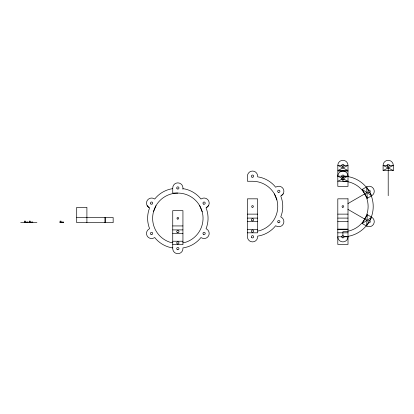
<?xml version="1.0" encoding="UTF-8"?>
<svg xmlns="http://www.w3.org/2000/svg" width="414" height="414" viewBox="0 0 414 414"><rect width="100%" height="100%" fill="white"/><g stroke="black" fill="none" stroke-linecap="round" stroke-linejoin="round"><path stroke-width="0.62" d="M367.29 214.669L366.607 226.049A5.097 5.097 0 0 0 373.573 224.186A5.097 5.097 0 0 0 371.705 217.221L367.29 214.669L362.193 223.503L366.607 226.049L368.517 222.737M153.485 211.761L156.006 205.68M369.474 221.081L371.705 217.221L362.193 223.503M208.506 205.68L206.058 207.885C208.723 214.39 208.723 222.183 206.058 228.688L206.638 229.025A5.097 5.097 0 0 1 208.506 235.99A5.097 5.097 0 0 1 201.54 237.859L200.956 237.522C196.655 243.085 189.907 246.982 182.936 247.929L182.936 248.597A5.097 5.097 0 0 1 177.839 253.699A5.097 5.097 0 0 1 172.742 248.597L172.742 210.638L182.936 210.638L182.936 244.633L172.742 244.633M283.207 193.871L280.759 196.076C283.424 202.581 283.424 210.374 280.759 216.884L281.339 217.221A5.097 5.097 0 0 1 283.207 224.186A5.097 5.097 0 0 1 276.241 226.049L275.657 225.713C271.356 231.276 264.608 235.173 257.637 236.12L257.637 236.792A5.097 5.097 0 0 1 252.54 241.89A5.097 5.097 0 0 1 247.437 236.792L247.437 198.829L257.637 198.829L257.637 232.823L247.437 232.823M362.193 189.457L366.607 186.905A5.097 5.097 0 0 1 373.573 188.774A5.097 5.097 0 0 1 371.705 195.739L367.29 198.29L362.193 189.457L371.705 195.739L369.474 191.873M347.936 203.574L366.949 192.598M337.808 170.501L348.003 165.403A5.097 5.097 0 0 0 342.906 160.301A5.097 5.097 0 0 0 337.808 165.403L337.808 170.501L348.003 170.501L348.003 165.403L343.542 165.403M342.337 178.998L337.808 181.265L348.003 181.265L343.47 178.998M344.039 178.149L348.003 176.167A5.097 5.097 0 0 0 342.906 171.065A5.097 5.097 0 0 0 337.808 176.167L342.337 178.434M383.1 170.501L393.3 165.403A5.097 5.097 0 0 0 388.203 160.301A5.097 5.097 0 0 0 383.1 165.403L383.1 170.501L393.3 170.501L393.3 165.403L388.839 165.403M172.742 188.644C165.771 189.591 159.023 193.488 154.717 199.051L154.137 198.715A5.097 5.097 0 0 0 147.172 200.583A5.097 5.097 0 0 0 149.04 207.549L149.62 207.885C146.954 214.39 146.954 222.183 149.62 228.688L149.04 229.025A5.097 5.097 0 0 0 147.172 235.99A5.097 5.097 0 0 0 154.137 237.859L154.717 237.522C159.023 243.085 165.771 246.982 172.742 247.929M257.637 231.017L259.066 230.831A25.213 25.213 0 0 0 252.54 181.265L247.437 181.265L247.437 176.167A5.097 5.097 0 0 1 252.54 171.065A5.097 5.097 0 0 1 257.637 176.167L257.637 176.84C264.608 177.782 271.356 181.679 275.657 187.242L276.241 186.905A5.097 5.097 0 0 1 283.207 188.774A5.097 5.097 0 0 1 281.339 195.739M182.936 242.827L184.365 242.64A25.213 25.213 0 0 0 198.492 203.828A25.213 25.213 0 0 0 157.185 203.828A25.213 25.213 0 0 0 171.313 242.64L172.742 242.827M342.269 165.403L337.808 165.403L348.003 170.501M387.561 165.403L383.1 165.403L393.3 170.501M337.808 176.167L342.269 176.167M343.542 176.167L348.003 176.167M177.839 193.074L172.742 193.074L172.742 187.977A5.097 5.097 0 0 1 177.839 182.874A5.097 5.097 0 0 1 182.936 187.977L182.936 189.25M247.437 214.126L257.637 214.126M337.808 214.126L348.003 214.126M76.704 217.541L113.157 217.541L113.157 222.644L76.704 222.644L76.704 207.347L86.904 207.347L86.904 222.644M247.437 218.095L257.637 218.095M337.808 218.095L348.003 218.095M247.437 221.49L257.637 221.49M337.808 221.49L348.003 221.49M24.416 222.132L28.059 222.132M29.234 222.132L32.877 222.132M60.051 222.132L63.694 222.132M24.416 222.334L25.435 222.334M29.234 222.334L30.253 222.334M60.051 222.334L61.07 222.334M20.7 222.644L36.913 222.644M63.694 222.644L60.051 222.644L60.051 221.112L61.07 221.112L61.07 222.644M172.742 225.935L182.936 225.935M337.808 229.144L348.003 229.144M247.437 229.423L257.637 229.423M337.808 229.423L348.003 229.423M172.742 229.899L182.936 229.899M337.808 232.823L348.003 232.823M172.742 233.299L182.936 233.299M342.269 236.792L337.808 236.792A5.097 5.097 0 0 0 342.906 241.89A5.097 5.097 0 0 0 348.003 236.792L343.542 236.792M172.742 241.233L182.936 241.233M182.936 188.644C189.907 189.591 196.655 193.488 200.956 199.051L201.54 198.715A5.097 5.097 0 0 1 208.506 200.583A5.097 5.097 0 0 1 206.638 207.549M347.936 209.386L366.949 220.362M149.04 207.549L147.172 205.68M368.838 190.771L366.607 186.905L367.29 198.29M274.373 193.871L276.894 199.952M199.672 205.68L202.192 211.761M388.203 167.949L388.203 195.713M342.906 176.804L342.906 178.077M342.906 179.355L342.906 181.265A25.213 25.213 0 0 1 368.118 206.477A25.213 25.213 0 0 1 342.906 231.69L342.906 235.514M105.508 217.541L105.508 222.644M104.923 217.541L104.923 222.644M63.378 222.132L63.44 222.644M62.871 222.132L62.928 222.644M62.742 222.132L62.742 222.644M32.623 222.132L32.623 222.644M32.561 222.132L32.561 222.644M31.925 222.132L31.925 222.644M30.253 222.644L30.253 221.112L29.234 221.112L29.234 222.644M27.748 222.132L27.805 222.644M27.236 222.132L27.236 222.644M27.107 222.132L27.107 222.644M25.435 222.644L25.435 221.112L24.416 221.112L24.416 222.644M369.454 191.848A30.31 30.31 0 0 1 369.454 221.107M368.848 222.158A30.31 30.31 0 0 1 344.117 236.767M344.117 176.193A30.31 30.31 0 0 1 368.848 190.802M348.003 171.065L337.808 171.065L337.808 186.367L348.003 186.367L348.003 171.065M348.003 198.829L337.808 198.829L337.808 244.441L348.003 244.441L348.003 198.829M32.111 222.644L32.111 222.132L32.054 222.644M177.27 249.58A1.133 1.133 0 0 0 178.972 248.597A1.133 1.133 0 0 0 177.27 247.619A1.133 1.133 0 0 0 177.27 249.58M151.022 234.422A1.133 1.133 0 0 0 152.719 233.444A1.133 1.133 0 0 0 151.022 232.461A1.133 1.133 0 0 0 151.022 234.422M150.784 203.931A1.133 1.133 0 0 0 152.683 203.424A1.133 1.133 0 0 0 151.296 202.037A1.133 1.133 0 0 0 150.784 203.931M177.037 188.774A1.133 1.133 0 0 0 178.931 188.266A1.133 1.133 0 0 0 177.544 186.88A1.133 1.133 0 0 0 177.037 188.774M177.415 219.022A0.849 0.849 0 0 0 178.688 218.287A0.849 0.849 0 0 0 177.415 217.552A0.849 0.849 0 0 0 177.415 219.022M177.27 232.58A1.133 1.133 0 0 0 178.972 231.602A1.133 1.133 0 0 0 177.27 230.619A1.133 1.133 0 0 0 177.27 232.58M177.27 243.913A1.133 1.133 0 0 0 178.972 242.935A1.133 1.133 0 0 0 177.27 241.952A1.133 1.133 0 0 0 177.27 243.913M203.29 234.241A1.133 1.133 0 0 0 205.184 233.734A1.133 1.133 0 0 0 203.797 232.347A1.133 1.133 0 0 0 203.29 234.241M203.522 204.112A1.133 1.133 0 0 0 205.22 203.129A1.133 1.133 0 0 0 203.522 202.151A1.133 1.133 0 0 0 203.522 204.112M251.738 237.589A1.133 1.133 0 0 0 253.632 237.082A1.133 1.133 0 0 0 252.245 235.695A1.133 1.133 0 0 0 251.738 237.589M278.224 222.613A1.133 1.133 0 0 0 279.921 221.635A1.133 1.133 0 0 0 278.224 220.652A1.133 1.133 0 0 0 278.224 222.613M278.224 192.303A1.133 1.133 0 0 0 279.921 191.325A1.133 1.133 0 0 0 278.224 190.342A1.133 1.133 0 0 0 278.224 192.303M251.971 177.145A1.133 1.133 0 0 0 253.673 176.167A1.133 1.133 0 0 0 251.971 175.184A1.133 1.133 0 0 0 251.971 177.145M252.116 207.212A0.849 0.849 0 0 0 253.389 206.477A0.849 0.849 0 0 0 252.116 205.742A0.849 0.849 0 0 0 252.116 207.212M251.971 220.776A1.133 1.133 0 0 0 253.673 219.793A1.133 1.133 0 0 0 251.971 218.809A1.133 1.133 0 0 0 251.971 220.776M251.971 232.104A1.133 1.133 0 0 0 253.673 231.126A1.133 1.133 0 0 0 251.971 230.143A1.133 1.133 0 0 0 251.971 232.104M368.356 222.437A1.133 1.133 0 0 0 370.251 221.93A1.133 1.133 0 0 0 368.864 220.538A1.133 1.133 0 0 0 368.356 222.437M368.589 192.303A1.133 1.133 0 0 0 370.292 191.325A1.133 1.133 0 0 0 368.589 190.342A1.133 1.133 0 0 0 368.589 192.303M387.633 166.381A1.133 1.133 0 0 0 389.336 165.403A1.133 1.133 0 0 0 387.633 164.42A1.133 1.133 0 0 0 387.633 166.381M342.337 166.381A1.133 1.133 0 0 0 344.039 165.403A1.133 1.133 0 0 0 342.337 164.42A1.133 1.133 0 0 0 342.337 166.381M342.104 176.969A1.133 1.133 0 0 0 343.998 176.462A1.133 1.133 0 0 0 342.611 175.07A1.133 1.133 0 0 0 342.104 176.969M342.337 179.697A1.133 1.133 0 0 0 344.039 178.719A1.133 1.133 0 0 0 342.337 177.735A1.133 1.133 0 0 0 342.337 179.697M342.337 237.771A1.133 1.133 0 0 0 344.039 236.792A1.133 1.133 0 0 0 342.337 235.809A1.133 1.133 0 0 0 342.337 237.771M342.481 207.212A0.849 0.849 0 0 0 343.755 206.477A0.849 0.849 0 0 0 342.481 205.742A0.849 0.849 0 0 0 342.481 207.212"/></g></svg>
